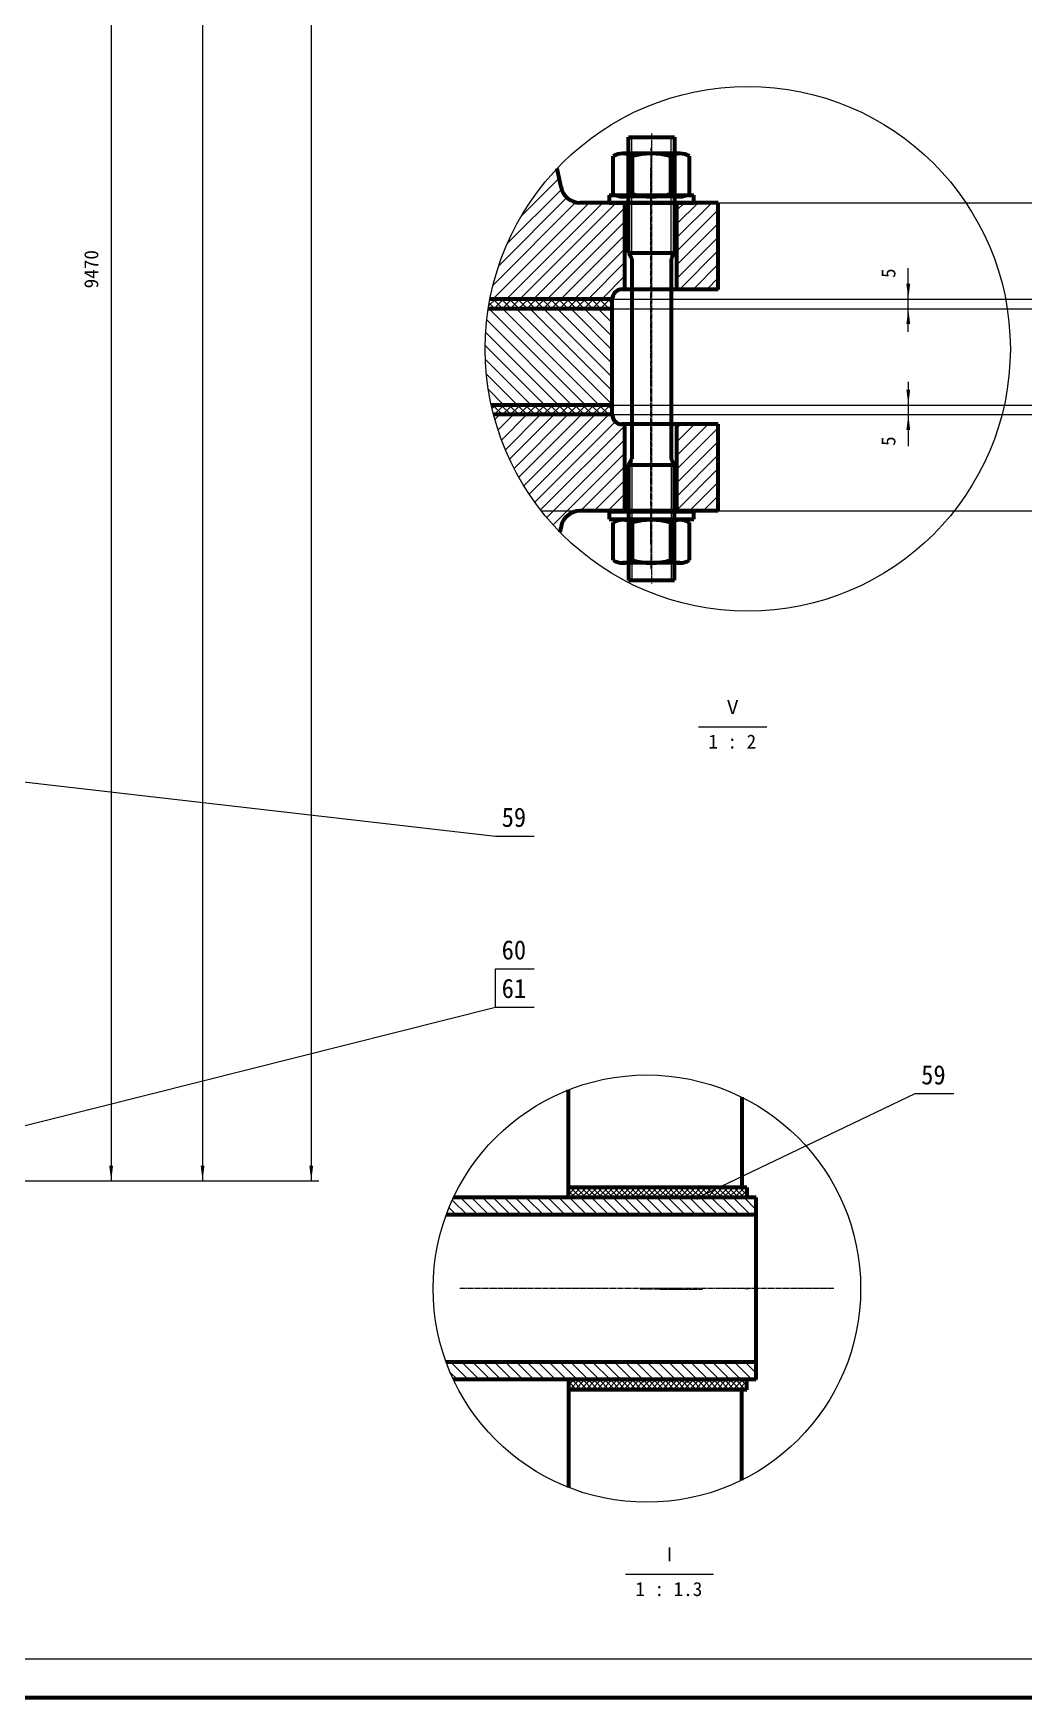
# Model space of a CAD drawing. Header units: millimetres. Extents: x -12040 to 11740, y -16820 to 16820.
# Drawn here: x -2135 to 3003, y -16820 to -8180 of the extents above; entities that cross this region are included whole.
import ezdxf

# ---------------------------------------------------------------- set-up
doc = ezdxf.new("R2010")
doc.units = ezdxf.units.MM
doc.linetypes.add('EB_DASHDOT', pattern=[39, 30, -3, 3, -3])
for name, color, linetype, lineweight in [('CAXA0', 7, 'Continuous', 70), ('CAXA1', 1, 'EB_DASHDOT', 25), ('CAXA3', 7, 'Continuous', 25), ('CAXA4', 3, 'Continuous', 25), ('CAXA5', 4, 'Continuous', 25)]:
    doc.layers.add(name, color=color, linetype=linetype, lineweight=lineweight)
doc.styles.add('TextStyle0', font='SIMFANG.TTF', dxfattribs={"width": 0.931973})
doc.styles.add('UserTxtStyle2', font='SIMFANG.TTF')
doc.styles.add('标准', font='SIMFANG.TTF')
doc.dimstyles.new('标准', dxfattribs={"dimscale": 20, "dimtxt": 3.5, "dimasz": 4, "dimexe": 2, "dimexo": 0, "dimtad": 1, "dimdsep": 46, "dimtxsty": '标准', "dimcen": 0, "dimdle": 6, "dimaunit": 1, "dimazin": 2, "dimtfac": 1, "dimtdec": 3, "dimtmove": 0, "dimatfit": 3, "dimfxl": 0, "dimtolj": 1, "dimtzin": 0, "dimarcsym": 0})

# ---------------------------------------------------------------- blocks, each defined once
blk = doc.blocks.new('CAXBLOCK1', base_point=(927.7, -15130.4))
at = {"layer": 'CAXA5', "color": 0, "linetype": 'Continuous', "lineweight": 25}
for p, q in [((115.1, -14313.8), (38.6, -14237.3)), ((171.7, -14313.8), (81.7, -14223.8)), ((228.2, -14313.8), (138.2, -14223.8)), ((284.8, -14313.8), (194.8, -14223.8)), ((341.4, -14313.8), (251.4, -14223.8)), ((397.9, -14313.8), (307.9, -14223.8)), ((454.5, -14313.8), (364.5, -14223.8)), ((511.1, -14313.8), (421.1, -14223.8)), ((567.7, -14313.8), (477.7, -14223.8)), ((624.2, -14313.8), (534.2, -14223.8)), ((680.8, -14313.8), (590.8, -14223.8)), ((737.4, -14313.8), (647.4, -14223.8)), ((793.9, -14313.8), (703.9, -14223.8)), ((850.5, -14313.8), (760.5, -14223.8)), ((907.1, -14313.8), (817.1, -14223.8)), ((963.6, -14313.8), (873.6, -14223.8)), ((1020.2, -14313.8), (930.2, -14223.8)), ((1076.8, -14313.8), (986.8, -14223.8)), ((1133.3, -14313.8), (1043.3, -14223.8)), ((1189.9, -14313.8), (1099.9, -14223.8)), ((1246.5, -14313.8), (1156.5, -14223.8)), ((1303, -14313.8), (1213, -14223.8)), ((1359.6, -14313.8), (1269.6, -14223.8)), ((1416.2, -14313.8), (1326.2, -14223.8)), ((1472.7, -14313.8), (1382.7, -14223.8)), ((1529.3, -14313.8), (1439.3, -14223.8)), ((1585.9, -14313.8), (1495.9, -14223.8)), ((1616, -14287.4), (1552.5, -14223.8)), ((1616, -14230.8), (1609, -14223.8)), ((58.5, -14313.8), (21.6, -14276.8)), ((121.6, -15168.8), (31.6, -15078.8)), ((178.1, -15168.8), (88.1, -15078.8)), ((234.7, -15168.8), (144.7, -15078.8)), ((291.3, -15168.8), (201.3, -15078.8)), ((347.8, -15168.8), (257.8, -15078.8)), ((404.4, -15168.8), (314.4, -15078.8)), ((461, -15168.8), (371, -15078.8)), ((517.6, -15168.8), (427.6, -15078.8)), ((574.1, -15168.8), (484.1, -15078.8)), ((630.7, -15168.8), (540.7, -15078.8)), ((687.3, -15168.8), (597.3, -15078.8)), ((743.8, -15168.8), (653.8, -15078.8)), ((800.4, -15168.8), (710.4, -15078.8)), ((857, -15168.8), (767, -15078.8)), ((913.5, -15168.8), (823.5, -15078.8)), ((970.1, -15168.8), (880.1, -15078.8)), ((1026.7, -15168.8), (936.7, -15078.8)), ((1083.2, -15168.8), (993.2, -15078.8)), ((1139.8, -15168.8), (1049.8, -15078.8)), ((1196.4, -15168.8), (1106.4, -15078.8)), ((1252.9, -15168.8), (1162.9, -15078.8)), ((1309.5, -15168.8), (1219.5, -15078.8)), ((1366.1, -15168.8), (1276.1, -15078.8)), ((1422.7, -15168.8), (1332.7, -15078.8)), ((1479.2, -15168.8), (1389.2, -15078.8)), ((1535.8, -15168.8), (1445.8, -15078.8)), ((1592.4, -15168.8), (1502.4, -15078.8)), ((1616, -15135.9), (1558.9, -15078.8)), ((1616, -15079.3), (1615.5, -15078.8)), ((65, -15168.8), (28.4, -15132.2))]:
    blk.add_line(p, q, dxfattribs=at)
blk = doc.blocks.new('CAXBLOCK0', base_point=(1616, -14696.3))
at = {"layer": 'CAXA0'}
for p, q in [((1616, -14223.8), (44.9, -14223.8)), ((1616, -15168.8), (1616, -14223.8)), ((1616, -14313.8), (7.2, -14313.8)), ((1616, -15078.8), (7.2, -15078.8)), ((1616, -15168.8), (44.9, -15168.8))]:
    blk.add_line(p, q, dxfattribs=at)
at = {"layer": 'CAXA5'}
blk.add_blockref('CAXBLOCK1', (927.7, -15130.4), dxfattribs=at)
blk = doc.blocks.new('CAXBLOCK2', base_point=(11540, -16620))
at = {"layer": 'CAXA0'}
blk.add_line((11740, -16820), (-12040, -16820), dxfattribs=at)
at = {"layer": 'CAXA3', "linetype": 'Continuous', "lineweight": 25}
blk.add_line((11540, -16620), (-11540, -16620), dxfattribs=at)
blk = doc.blocks.new('*CAXBLOCK197198')
at = {"layer": 'CAXA4', "linetype": 'Continuous', "lineweight": 25}
for points in [[(-1257, 1042.4), (-1267, 962.4), (-1247, 962.4)], [(-1257, -14137.6), (-1267, -14057.6), (-1247, -14057.6)]]:
    blk.add_hatch(color=0, dxfattribs=at).paths.add_polyline_path(points, flags=0)
at = {"layer": 'CAXA4', "color": 0, "linetype": 'Continuous', "lineweight": 25}
for p, q in [((-3245.2, 1042.4), (-1217, 1042.4)), ((-1257, 1042.4), (-1257, -14137.6)), ((-3425.2, -14137.6), (-1217, -14137.6))]:
    blk.add_line(p, q, dxfattribs=at)
at = {"layer": 'CAXA4', "color": 0, "linetype": 'Continuous', "lineweight": 25, "insert": (-1397, -6674.1), "char_height": 72.993, "attachment_point": 1, "rotation": 90, "style": 'UserTxtStyle2'}
blk.add_mtext('\\fFangSong_GB2312|b0|i0|p34;15180', dxfattribs=at)
blk = doc.blocks.new('*CAXBLOCK265266')
at = {"layer": 'CAXA4', "linetype": 'Continuous', "lineweight": 25}
for points in [[(-693.2, 15782.4), (-703.2, 15702.4), (-683.2, 15702.4)], [(-693.2, -14137.6), (-703.2, -14057.6), (-683.2, -14057.6)]]:
    blk.add_hatch(color=0, dxfattribs=at).paths.add_polyline_path(points, flags=0)
at = {"layer": 'CAXA4', "color": 0, "linetype": 'Continuous', "lineweight": 25}
for p, q in [((-4539.2, 15782.4), (-653.2, 15782.4)), ((-693.2, 15782.4), (-693.2, -14137.6)), ((-3425.2, -14137.6), (-653.2, -14137.6))]:
    blk.add_line(p, q, dxfattribs=at)
at = {"layer": 'CAXA4', "color": 0, "linetype": 'Continuous', "lineweight": 25, "insert": (-833.2, 695.9), "char_height": 72.993, "attachment_point": 1, "rotation": 90, "style": 'UserTxtStyle2'}
blk.add_mtext('\\fFangSong_GB2312|b0|i0|p34;29920', dxfattribs=at)
blk = doc.blocks.new('*CAXBLOCK266267')
at = {"layer": 'CAXA4', "linetype": 'Continuous', "lineweight": 25}
for points in [[(-1731.2, -4667.6), (-1741.2, -4747.6), (-1721.2, -4747.6)], [(-1731.2, -14137.6), (-1741.2, -14057.6), (-1721.2, -14057.6)]]:
    blk.add_hatch(color=0, dxfattribs=at).paths.add_polyline_path(points, flags=0)
at = {"layer": 'CAXA4', "color": 0, "linetype": 'Continuous', "lineweight": 25}
for p, q in [((-3525.2, -4667.6), (-1691.2, -4667.6)), ((-1731.2, -4667.6), (-1731.2, -14137.6)), ((-3425.2, -14137.6), (-1691.2, -14137.6))]:
    blk.add_line(p, q, dxfattribs=at)
at = {"layer": 'CAXA4', "color": 0, "linetype": 'Continuous', "lineweight": 25, "insert": (-1871.2, -9503.7), "char_height": 72.993, "attachment_point": 1, "rotation": 90, "style": 'UserTxtStyle2'}
blk.add_mtext('\\fFangSong_GB2312|b0|i0|p34;9470', dxfattribs=at)
blk = doc.blocks.new('CAXBLOCK338', base_point=(781.7, -10463))
at = {"layer": 'CAXA5', "color": 0, "linetype": 'Continuous', "lineweight": 25}
for p, q in [((260, -10184.2), (284.8, -10159.4)), ((276.4, -10238.5), (355.5, -10159.4)), ((294.6, -10291), (426.2, -10159.4)), ((314.6, -10341.7), (496.9, -10159.4)), ((336.2, -10390.8), (567.6, -10159.4)), ((359.4, -10438.4), (638.3, -10159.4)), ((384, -10484.4), (709, -10159.4)), ((410.2, -10529), (779.7, -10159.4)), ((437.7, -10572.1), (850.4, -10159.4)), ((466.7, -10613.9), (884.7, -10195.8)), ((496.9, -10654.3), (934, -10217.3)), ((1204, -10230.1), (1224.7, -10209.4)), ((1204, -10300.8), (1295.4, -10209.4)), ((1204, -10371.5), (1366.1, -10209.4)), ((1204, -10442.2), (1419, -10227.2)), ((528.5, -10693.4), (934, -10288)), ((561.5, -10731.2), (934, -10358.7)), ((1204, -10513), (1419, -10298)), ((704, -10659.4), (934, -10429.4)), ((1204, -10583.7), (1419, -10368.7)), ((1204, -10654.4), (1419, -10439.4)), ((774.7, -10659.4), (934, -10500.1)), ((1269.7, -10659.4), (1419, -10510.1)), ((845.4, -10659.4), (934, -10570.8)), ((1340.4, -10659.4), (1419, -10580.8)), ((916.1, -10659.4), (934, -10641.5)), ((1411.1, -10659.4), (1419, -10651.5)), ((595.7, -10767.7), (597.8, -10765.6))]:
    blk.add_line(p, q, dxfattribs=at)
blk = doc.blocks.new('CAXBLOCK339', base_point=(1389.2, -9317.6))
at = {"layer": 'CAXA5', "color": 0, "linetype": 'Continuous', "lineweight": 25}
for p, q in [((397.9, -9127.1), (593.4, -8931.5)), ((248.4, -9559.4), (748.4, -9059.4)), ((250.7, -9486.4), (679.9, -9057.2)), ((279.8, -9386.5), (633.3, -9033)), ((319.1, -9559.4), (819.1, -9059.4)), ((324.1, -9271.6), (605.7, -8989.9)), ((389.8, -9559.4), (889.8, -9059.4)), ((1204, -9098.7), (1243.3, -9059.4)), ((1204, -9169.5), (1314, -9059.4)), ((1204, -9240.2), (1384.8, -9059.4)), ((460.5, -9559.4), (934, -9085.9)), ((531.2, -9559.4), (934, -9156.6)), ((1204, -9310.9), (1419, -9095.9)), ((601.9, -9559.4), (934, -9227.3)), ((1204, -9381.6), (1419, -9166.6)), ((1204, -9452.3), (1419, -9237.3)), ((672.6, -9559.4), (934, -9298)), ((1217.6, -9509.4), (1419, -9308)), ((743.3, -9559.4), (934, -9368.7)), ((1288.3, -9509.4), (1419, -9378.7)), ((814, -9559.4), (934, -9439.5)), ((1359, -9509.4), (1419, -9449.4))]:
    blk.add_line(p, q, dxfattribs=at)
blk = doc.blocks.new('CAXBLOCK340', base_point=(548.6, -9893.4))
at = {"layer": 'CAXA5', "color": 0, "linetype": 'Continuous', "lineweight": 25}
for p, q in [((659.7, -10109.4), (218.1, -9667.8)), ((730.4, -10109.4), (230.4, -9609.4)), ((801.1, -10109.4), (301.1, -9609.4)), ((869, -10106.6), (371.8, -9609.4)), ((869, -10035.9), (442.6, -9609.4)), ((869, -9965.2), (513.3, -9609.4)), ((869, -9894.5), (584, -9609.4)), ((869, -9823.8), (654.7, -9609.4)), ((869, -9753), (725.4, -9609.4)), ((869, -9682.3), (796.1, -9609.4)), ((869, -9611.6), (866.8, -9609.4)), ((589, -10109.4), (212.4, -9732.9)), ((518.3, -10109.4), (209.9, -9801)), ((447.6, -10109.4), (210.9, -9872.7)), ((376.9, -10109.4), (216.1, -9948.6)), ((306.2, -10109.4), (226.4, -10029.6))]:
    blk.add_line(p, q, dxfattribs=at)
blk = doc.blocks.new('CAXBLOCK341', base_point=(609.7, -10138.1))
at = {"layer": 'CAXA5', "color": 0, "linetype": 'Continuous', "lineweight": 25}
for p, q in [((258.7, -9609.4), (230.5, -9581.2)), ((301.1, -9609.4), (251.1, -9559.4)), ((343.6, -9609.4), (293.6, -9559.4)), ((386, -9609.4), (336, -9559.4)), ((428.4, -9609.4), (378.4, -9559.4)), ((470.8, -9609.4), (420.8, -9559.4)), ((513.3, -9609.4), (463.3, -9559.4)), ((555.7, -9609.4), (505.7, -9559.4)), ((598.1, -9609.4), (548.1, -9559.4)), ((640.5, -9609.4), (590.5, -9559.4)), ((683, -9609.4), (633, -9559.4)), ((725.4, -9609.4), (675.4, -9559.4)), ((767.8, -9609.4), (717.8, -9559.4)), ((810.2, -9609.4), (760.2, -9559.4)), ((852.7, -9609.4), (802.7, -9559.4)), ((869, -9583.3), (845.1, -9559.4)), ((299.6, -10159.4), (249.6, -10109.4)), ((257.2, -10159.4), (252, -10154.3)), ((342, -10159.4), (292, -10109.4)), ((384.4, -10159.4), (334.4, -10109.4)), ((426.9, -10159.4), (376.9, -10109.4)), ((469.3, -10159.4), (419.3, -10109.4)), ((511.7, -10159.4), (461.7, -10109.4)), ((554.1, -10159.4), (504.1, -10109.4)), ((596.6, -10159.4), (546.6, -10109.4)), ((639, -10159.4), (589, -10109.4)), ((681.4, -10159.4), (631.4, -10109.4)), ((723.9, -10159.4), (673.9, -10109.4)), ((766.3, -10159.4), (716.3, -10109.4)), ((808.7, -10159.4), (758.7, -10109.4)), ((851.1, -10159.4), (801.1, -10109.4)), ((869, -10134.9), (843.6, -10109.4))]:
    blk.add_line(p, q, dxfattribs=at)
blk = doc.blocks.new('CAXBLOCK342', base_point=(635.6, -9583.8))
at = {"layer": 'CAXA5', "color": 0, "linetype": 'Continuous', "lineweight": 25}
for p, q in [((228.4, -9593.6), (262.5, -9559.4)), ((254.9, -9609.4), (304.9, -9559.4)), ((297.4, -9609.4), (347.4, -9559.4)), ((339.8, -9609.4), (389.8, -9559.4)), ((382.2, -9609.4), (432.2, -9559.4)), ((424.6, -9609.4), (474.6, -9559.4)), ((467.1, -9609.4), (517.1, -9559.4)), ((509.5, -9609.4), (559.5, -9559.4)), ((551.9, -9609.4), (601.9, -9559.4)), ((594.3, -9609.4), (644.3, -9559.4)), ((636.8, -9609.4), (686.8, -9559.4)), ((679.2, -9609.4), (729.2, -9559.4)), ((721.6, -9609.4), (771.6, -9559.4)), ((764, -9609.4), (814, -9559.4)), ((806.5, -9609.4), (856.5, -9559.4)), ((848.9, -9609.4), (869, -9589.3)), ((245.6, -10127.9), (264, -10109.4)), ((256.5, -10159.4), (306.5, -10109.4)), ((298.9, -10159.4), (348.9, -10109.4)), ((341.3, -10159.4), (391.3, -10109.4)), ((383.7, -10159.4), (433.7, -10109.4)), ((426.2, -10159.4), (476.2, -10109.4)), ((468.6, -10159.4), (518.6, -10109.4)), ((511, -10159.4), (561, -10109.4)), ((553.5, -10159.4), (603.5, -10109.4)), ((595.9, -10159.4), (645.9, -10109.4)), ((638.3, -10159.4), (688.3, -10109.4)), ((680.7, -10159.4), (730.7, -10109.4)), ((723.2, -10159.4), (773.2, -10109.4)), ((765.6, -10159.4), (815.6, -10109.4)), ((808, -10159.4), (858, -10109.4)), ((850.4, -10159.4), (869, -10140.9))]:
    blk.add_line(p, q, dxfattribs=at)
blk = doc.blocks.new('*CAXBLOCK343344')
at = {"layer": 'CAXA4', "linetype": 'Continuous', "lineweight": 25}
for points in [[(3524, -9609.4), (3514, -9689.4), (3534, -9689.4)], [(3524, -10109.4), (3514, -10029.4), (3534, -10029.4)]]:
    blk.add_hatch(color=0, dxfattribs=at).paths.add_polyline_path(points, flags=0)
at = {"layer": 'CAXA4', "color": 0, "linetype": 'Continuous', "lineweight": 25}
for p, q in [((869, -9609.4), (3564, -9609.4)), ((3524, -9609.4), (3524, -10109.4)), ((869, -10109.4), (3564, -10109.4))]:
    blk.add_line(p, q, dxfattribs=at)
at = {"layer": 'CAXA4', "color": 0, "linetype": 'Continuous', "lineweight": 25, "insert": (3384, -9909.8), "char_height": 72.993, "attachment_point": 1, "rotation": 90, "style": 'UserTxtStyle2'}
blk.add_mtext('\\fFangSong_GB2312|b0|i0|p34;50', dxfattribs=at)
blk = doc.blocks.new('*CAXBLOCK344345')
at = {"layer": 'CAXA4', "linetype": 'Continuous', "lineweight": 25}
for points in [[(3524, -10159.4), (3534, -10239.4), (3514, -10239.4)], [(3524, -10659.4), (3534, -10579.4), (3514, -10579.4)]]:
    blk.add_hatch(color=0, dxfattribs=at).paths.add_polyline_path(points, flags=0)
at = {"layer": 'CAXA4', "color": 0, "linetype": 'Continuous', "lineweight": 25}
for p, q in [((869, -10159.4), (3564, -10159.4)), ((3524, -10659.4), (3524, -10159.4)), ((500.9, -10659.4), (3564, -10659.4))]:
    blk.add_line(p, q, dxfattribs=at)
at = {"layer": 'CAXA4', "color": 0, "linetype": 'Continuous', "lineweight": 25, "insert": (3384, -10459.8), "char_height": 72.993, "attachment_point": 1, "rotation": 90, "style": 'UserTxtStyle2'}
blk.add_mtext('\\fFangSong_GB2312|b0|i0|p34;50', dxfattribs=at)
blk = doc.blocks.new('*CAXBLOCK345346')
at = {"layer": 'CAXA4', "linetype": 'Continuous', "lineweight": 25}
for points in [[(2404.6, -9559.4), (2414.6, -9479.4), (2394.6, -9479.4)], [(2404.6, -9609.4), (2414.6, -9689.4), (2394.6, -9689.4)]]:
    blk.add_hatch(color=0, dxfattribs=at).paths.add_polyline_path(points, flags=0)
at = {"layer": 'CAXA4', "color": 0, "linetype": 'Continuous', "lineweight": 25}
for p, q in [((2404.6, -9729.4), (2404.6, -9399.4)), ((869, -9559.4), (2444.6, -9559.4)), ((869, -9609.4), (2444.6, -9609.4))]:
    blk.add_line(p, q, dxfattribs=at)
at = {"layer": 'CAXA4', "color": 0, "linetype": 'Continuous', "lineweight": 25, "insert": (2264.6, -9449.9), "char_height": 72.993, "attachment_point": 1, "rotation": 90, "style": 'UserTxtStyle2'}
blk.add_mtext('\\fFangSong_GB2312|b0|i0|p34;5', dxfattribs=at)
blk = doc.blocks.new('*CAXBLOCK346347')
at = {"layer": 'CAXA4', "linetype": 'Continuous', "lineweight": 25}
for points in [[(2404.6, -10109.4), (2394.6, -10029.4), (2414.6, -10029.4)], [(2404.6, -10159.4), (2394.6, -10239.4), (2414.6, -10239.4)]]:
    blk.add_hatch(color=0, dxfattribs=at).paths.add_polyline_path(points, flags=0)
at = {"layer": 'CAXA4', "color": 0, "linetype": 'Continuous', "lineweight": 25}
for p, q in [((2404.6, -9989.4), (2404.6, -10322.2)), ((869, -10109.4), (2444.6, -10109.4)), ((869, -10159.4), (2444.6, -10159.4))]:
    blk.add_line(p, q, dxfattribs=at)
at = {"layer": 'CAXA4', "color": 0, "linetype": 'Continuous', "lineweight": 25, "insert": (2264.6, -10321.7), "char_height": 72.993, "attachment_point": 1, "rotation": 90, "style": 'UserTxtStyle2'}
blk.add_mtext('\\fFangSong_GB2312|b0|i0|p34;5', dxfattribs=at)
blk = doc.blocks.new('CAXBLOCK347', base_point=(1072.4, -11019.4))
at = {"layer": 'CAXA0'}
for p, q in [((952.4, -8719.4), (1192.4, -8719.4)), ((952.4, -9319.4), (952.4, -8719.4)), ((1192.4, -8719.4), (1192.4, -9319.4)), ((952.4, -9319.4), (1192.4, -9319.4)), ((952.4, -9319.4), (970.4, -9350.6)), ((1192.4, -9319.4), (1174.4, -9350.6)), ((952.4, -10419.4), (970.4, -10388.2)), ((952.4, -10419.4), (1192.4, -10419.4)), ((952.4, -10419.4), (952.4, -11019.4)), ((1192.4, -10419.4), (1174.4, -10388.2)), ((1192.4, -11019.4), (1192.4, -10419.4)), ((952.4, -11019.4), (1192.4, -11019.4))]:
    blk.add_line(p, q, dxfattribs=at)
at = {"layer": 'CAXA0', "linetype": 'Continuous', "lineweight": 25}
for p, q in [((970.4, -9350.6), (970.4, -8719.4)), ((1174.4, -9350.6), (1174.4, -8719.4)), ((970.4, -10388.2), (970.4, -11019.4)), ((1174.4, -10388.2), (1174.4, -11019.4))]:
    blk.add_line(p, q, dxfattribs=at)
at = {"layer": 'CAXA0', "linetype": 'Continuous', "lineweight": 70}
for p, q in [((970.4, -9350.6), (970.4, -10388.2)), ((1174.4, -9350.6), (1174.4, -10388.2))]:
    blk.add_line(p, q, dxfattribs=at)
at = {"layer": 'CAXA1', "linetype": 'EB_DASHDOT', "lineweight": 25}
blk.add_line((1072.4, -8699.4), (1072.4, -11039.4), dxfattribs=at)
blk = doc.blocks.new('CAXBLOCK348', base_point=(1071.3, -10929))
at = {"layer": 'CAXA0'}
for p, q in [((1219.8, -10706), (922.8, -10706)), ((873.3, -10915.1), (873.3, -10719.9)), ((972.3, -10719.9), (972.3, -10915.1)), ((1170.3, -10719.9), (1170.3, -10915.1)), ((1269.3, -10915.1), (1269.3, -10719.9)), ((1219.8, -10929), (922.8, -10929))]:
    blk.add_line(p, q, dxfattribs=at)
for centre, radius, start, end in [((922.8, -10801.2), 95.2, 58.67241, 121.32759), ((1071.3, -11066), 360, 74.03799, 105.96201), ((1219.8, -10801.2), 95.2, 58.67241, 121.32759), ((922.8, -10833.8), 95.2, 238.67241, 301.32759), ((1071.3, -10569), 360, 254.03799, 285.96201), ((1219.8, -10833.8), 95.2, 238.67241, 301.32759)]:
    blk.add_arc(centre, radius, start, end, dxfattribs=at)
at = {"layer": 'CAXA1', "linetype": 'EB_DASHDOT', "lineweight": 25}
blk.add_line((1071.3, -10959), (1071.3, -10676), dxfattribs=at)
blk = doc.blocks.new('CAXBLOCK349', base_point=(1072.8, -10702.2))
at = {"layer": 'CAXA0'}
for p, q in [((852.8, -10662.2), (1292.8, -10662.2)), ((852.8, -10662.2), (852.8, -10702.2)), ((852.8, -10702.2), (1292.8, -10702.2)), ((1292.8, -10702.2), (1292.8, -10662.2))]:
    blk.add_line(p, q, dxfattribs=at)
blk = doc.blocks.new('CAXBLOCK350', base_point=(1072.8, -9059.3))
at = {"layer": 'CAXA0'}
for p, q in [((852.8, -9019.3), (1292.8, -9019.3)), ((852.8, -9019.3), (852.8, -9059.3)), ((852.8, -9059.3), (1292.8, -9059.3)), ((1292.8, -9059.3), (1292.8, -9019.3))]:
    blk.add_line(p, q, dxfattribs=at)
blk = doc.blocks.new('CAXBLOCK351', base_point=(1071.3, -9027.1))
at = {"layer": 'CAXA0'}
for p, q in [((1219.8, -8804.1), (922.8, -8804.1)), ((873.3, -9013.2), (873.3, -8817.9)), ((972.3, -8817.9), (972.3, -9013.2)), ((1170.3, -8817.9), (1170.3, -9013.2)), ((1269.3, -9013.2), (1269.3, -8817.9)), ((1219.8, -9027.1), (922.8, -9027.1))]:
    blk.add_line(p, q, dxfattribs=at)
for centre, radius, start, end in [((922.8, -8899.3), 95.2, 58.67241, 121.32759), ((1071.3, -9164.1), 360, 74.03799, 105.96201), ((1219.8, -8899.3), 95.2, 58.67241, 121.32759), ((922.8, -8931.9), 95.2, 238.67241, 301.32759), ((1071.3, -8667.1), 360, 254.03799, 285.96201), ((1219.8, -8931.9), 95.2, 238.67241, 301.32759)]:
    blk.add_arc(centre, radius, start, end, dxfattribs=at)
at = {"layer": 'CAXA1', "linetype": 'EB_DASHDOT', "lineweight": 25}
blk.add_line((1071.3, -9057.1), (1071.3, -8774.1), dxfattribs=at)
blk = doc.blocks.new('CAXBLOCK466', base_point=(463.5, -12347))
at = {"layer": 'CAXA0', "linetype": 'Continuous', "lineweight": 25}
blk.add_hatch(color=0, dxfattribs=at).paths.add_polyline_path([(-3706.2, -11889.6), (-3706.3, -11888.1), (-3706.7, -11886.5), (-3707.3, -11885.1), (-3708.1, -11883.8), (-3709.1, -11882.6), (-3710.3, -11881.5), (-3711.7, -11880.7), (-3713.1, -11880.1), (-3714.7, -11879.8), (-3716.2, -11879.6), (-3717.8, -11879.8), (-3719.3, -11880.1), (-3720.8, -11880.7), (-3722.1, -11881.5), (-3723.3, -11882.6), (-3724.3, -11883.8), (-3725.1, -11885.1), (-3725.7, -11886.5), (-3726.1, -11888.1), (-3726.2, -11889.6), (-3726.1, -11891.2), (-3725.7, -11892.7), (-3725.1, -11894.2), (-3724.3, -11895.5), (-3723.3, -11896.7), (-3722.1, -11897.7), (-3720.8, -11898.5), (-3719.3, -11899.1), (-3717.8, -11899.5), (-3716.2, -11899.6), (-3714.7, -11899.5), (-3713.1, -11899.1), (-3711.7, -11898.5), (-3710.3, -11897.7), (-3709.1, -11896.7), (-3708.1, -11895.5), (-3707.3, -11894.2), (-3706.7, -11892.7), (-3706.3, -11891.2)], flags=0)
at = {"layer": 'CAXA0', "color": 0, "linetype": 'Continuous', "lineweight": 25}
for p, q in [((-3716.2, -11889.6), (263.5, -12347)), ((263.5, -12347), (463.5, -12347))]:
    blk.add_line(p, q, dxfattribs=at)
at = {"layer": 'CAXA0', "color": 0, "linetype": 'Continuous', "lineweight": 25, "insert": (295, -12199.3), "char_height": 100, "attachment_point": 1, "style": 'TextStyle0'}
blk.add_mtext('\\fFangSong_GB2312|b0|i0|p34;59', dxfattribs=at)
blk = doc.blocks.new('CAXBLOCK465', base_point=(-3716.2, -11889.6))
at = {"layer": 'CAXA0', "color": 0, "linetype": 'ByBlock', "lineweight": -2}
blk.add_blockref('CAXBLOCK466', (463.5, -12347), dxfattribs=at)
blk = doc.blocks.new('CAXBLOCK468', base_point=(463.5, -13235.6))
at = {"layer": 'CAXA0', "linetype": 'Continuous', "lineweight": 25}
blk.add_hatch(color=0, dxfattribs=at).paths.add_polyline_path([(-3495.2, -14184.7), (-3495.3, -14183.2), (-3495.7, -14181.6), (-3496.3, -14180.2), (-3497.1, -14178.8), (-3498.1, -14177.6), (-3499.3, -14176.6), (-3500.7, -14175.8), (-3502.1, -14175.2), (-3503.7, -14174.8), (-3505.2, -14174.7), (-3506.8, -14174.8), (-3508.3, -14175.2), (-3509.8, -14175.8), (-3511.1, -14176.6), (-3512.3, -14177.6), (-3513.3, -14178.8), (-3514.1, -14180.2), (-3514.7, -14181.6), (-3515.1, -14183.2), (-3515.2, -14184.7), (-3515.1, -14186.3), (-3514.7, -14187.8), (-3514.1, -14189.3), (-3513.3, -14190.6), (-3512.3, -14191.8), (-3511.1, -14192.8), (-3509.8, -14193.6), (-3508.3, -14194.2), (-3506.8, -14194.6), (-3505.2, -14194.7), (-3503.7, -14194.6), (-3502.1, -14194.2), (-3500.7, -14193.6), (-3499.3, -14192.8), (-3498.1, -14191.8), (-3497.1, -14190.6), (-3496.3, -14189.3), (-3495.7, -14187.8), (-3495.3, -14186.3)], flags=0)
at = {"layer": 'CAXA0', "color": 0, "linetype": 'Continuous', "lineweight": 25}
for p, q in [((-3505.2, -14184.7), (263.5, -13235.6)), ((263.5, -13235.6), (463.5, -13235.6))]:
    blk.add_line(p, q, dxfattribs=at)
at = {"layer": 'CAXA0', "color": 0, "linetype": 'Continuous', "lineweight": 25, "insert": (295, -13087.8), "char_height": 100, "attachment_point": 1, "style": 'TextStyle0'}
blk.add_mtext('\\fFangSong_GB2312|b0|i0|p34;61', dxfattribs=at)
blk = doc.blocks.new('CAXBLOCK469', base_point=(463.5, -13035.6))
at = {"layer": 'CAXA0', "color": 0, "linetype": 'Continuous', "lineweight": 25}
for p, q in [((263.5, -13235.6), (263.5, -13035.6)), ((263.5, -13035.6), (463.5, -13035.6))]:
    blk.add_line(p, q, dxfattribs=at)
at = {"layer": 'CAXA0', "color": 0, "linetype": 'Continuous', "lineweight": 25, "insert": (295, -12887.8), "char_height": 100, "attachment_point": 1, "style": 'TextStyle0'}
blk.add_mtext('\\fFangSong_GB2312|b0|i0|p34;60', dxfattribs=at)
blk = doc.blocks.new('CAXBLOCK467', base_point=(-3505.2, -14184.7))
at = {"layer": 'CAXA0', "color": 0, "linetype": 'ByBlock', "lineweight": -2}
for name, p in [('CAXBLOCK469', (463.5, -13035.6)), ('CAXBLOCK468', (463.5, -13235.6))]:
    blk.add_blockref(name, p, dxfattribs=at)
blk = doc.blocks.new('CAXBLOCK474')
at = {"layer": 'CAXA0', "color": 0, "linetype": 'Continuous', "lineweight": 25}
for p, q in [((641, -14208.2), (677.9, -14171.3)), ((641, -14179.9), (649.7, -14171.3)), ((653.7, -14223.8), (706.2, -14171.3)), ((682, -14223.8), (734.5, -14171.3)), ((710.3, -14223.8), (762.8, -14171.3)), ((738.6, -14223.8), (791.1, -14171.3)), ((766.9, -14223.8), (819.4, -14171.3)), ((795.1, -14223.8), (847.6, -14171.3)), ((823.4, -14223.8), (875.9, -14171.3)), ((851.7, -14223.8), (904.2, -14171.3)), ((880, -14223.8), (932.5, -14171.3)), ((908.3, -14223.8), (960.8, -14171.3)), ((936.6, -14223.8), (989.1, -14171.3)), ((964.8, -14223.8), (1017.3, -14171.3)), ((993.1, -14223.8), (1045.6, -14171.3)), ((1021.4, -14223.8), (1073.9, -14171.3)), ((1049.7, -14223.8), (1102.2, -14171.3)), ((1078, -14223.8), (1130.5, -14171.3)), ((1106.3, -14223.8), (1158.8, -14171.3)), ((1134.6, -14223.8), (1187.1, -14171.3)), ((1162.8, -14223.8), (1215.3, -14171.3)), ((1191.1, -14223.8), (1243.6, -14171.3)), ((1219.4, -14223.8), (1271.9, -14171.3)), ((1247.7, -14223.8), (1300.2, -14171.3)), ((1276, -14223.8), (1328.5, -14171.3)), ((1304.3, -14223.8), (1356.8, -14171.3)), ((1332.5, -14223.8), (1385, -14171.3)), ((1360.8, -14223.8), (1413.3, -14171.3)), ((1389.1, -14223.8), (1441.6, -14171.3)), ((1417.4, -14223.8), (1469.9, -14171.3)), ((1445.7, -14223.8), (1498.2, -14171.3)), ((1474, -14223.8), (1526.5, -14171.3)), ((1502.2, -14223.8), (1554.7, -14171.3)), ((1530.5, -14223.8), (1567.2, -14187.1)), ((1558.8, -14223.8), (1567.2, -14215.4))]:
    blk.add_line(p, q, dxfattribs=at)
blk = doc.blocks.new('CAXBLOCK475')
at = {"layer": 'CAXA0', "color": 0, "linetype": 'Continuous', "lineweight": 25}
for p, q in [((675.6, -14223.8), (641, -14189.2)), ((647.4, -14223.8), (641, -14217.5)), ((703.9, -14223.8), (651.4, -14171.3)), ((732.2, -14223.8), (679.7, -14171.3)), ((760.5, -14223.8), (708, -14171.3)), ((788.8, -14223.8), (736.3, -14171.3)), ((817.1, -14223.8), (764.6, -14171.3)), ((845.3, -14223.8), (792.8, -14171.3)), ((873.6, -14223.8), (821.1, -14171.3)), ((901.9, -14223.8), (849.4, -14171.3)), ((930.2, -14223.8), (877.7, -14171.3)), ((958.5, -14223.8), (906, -14171.3)), ((986.8, -14223.8), (934.3, -14171.3)), ((1015.1, -14223.8), (962.6, -14171.3)), ((1043.3, -14223.8), (990.8, -14171.3)), ((1071.6, -14223.8), (1019.1, -14171.3)), ((1099.9, -14223.8), (1047.4, -14171.3)), ((1128.2, -14223.8), (1075.7, -14171.3)), ((1156.5, -14223.8), (1104, -14171.3)), ((1184.8, -14223.8), (1132.3, -14171.3)), ((1213, -14223.8), (1160.5, -14171.3)), ((1241.3, -14223.8), (1188.8, -14171.3)), ((1269.6, -14223.8), (1217.1, -14171.3)), ((1297.9, -14223.8), (1245.4, -14171.3)), ((1326.2, -14223.8), (1273.7, -14171.3)), ((1354.5, -14223.8), (1302, -14171.3)), ((1382.7, -14223.8), (1330.2, -14171.3)), ((1411, -14223.8), (1358.5, -14171.3)), ((1439.3, -14223.8), (1386.8, -14171.3)), ((1467.6, -14223.8), (1415.1, -14171.3)), ((1495.9, -14223.8), (1443.4, -14171.3)), ((1524.2, -14223.8), (1471.7, -14171.3)), ((1552.5, -14223.8), (1500, -14171.3)), ((1567.2, -14210.3), (1528.2, -14171.3)), ((1567.2, -14182), (1556.5, -14171.3))]:
    blk.add_line(p, q, dxfattribs=at)
blk = doc.blocks.new('CAXBLOCK476')
at = {"layer": 'CAXA0', "color": 0, "linetype": 'Continuous', "lineweight": 25}
for p, q in [((641, -15198.2), (670.4, -15168.8)), ((641, -15169.9), (642.1, -15168.8)), ((646.2, -15221.3), (698.7, -15168.8)), ((674.5, -15221.3), (727, -15168.8)), ((702.7, -15221.3), (755.2, -15168.8)), ((731, -15221.3), (783.5, -15168.8)), ((759.3, -15221.3), (811.8, -15168.8)), ((787.6, -15221.3), (840.1, -15168.8)), ((815.9, -15221.3), (868.4, -15168.8)), ((844.2, -15221.3), (896.7, -15168.8)), ((872.4, -15221.3), (924.9, -15168.8)), ((900.7, -15221.3), (953.2, -15168.8)), ((929, -15221.3), (981.5, -15168.8)), ((957.3, -15221.3), (1009.8, -15168.8)), ((985.6, -15221.3), (1038.1, -15168.8)), ((1013.9, -15221.3), (1066.4, -15168.8)), ((1042.1, -15221.3), (1094.6, -15168.8)), ((1070.4, -15221.3), (1122.9, -15168.8)), ((1098.7, -15221.3), (1151.2, -15168.8)), ((1127, -15221.3), (1179.5, -15168.8)), ((1155.3, -15221.3), (1207.8, -15168.8)), ((1183.6, -15221.3), (1236.1, -15168.8)), ((1211.9, -15221.3), (1264.4, -15168.8)), ((1240.1, -15221.3), (1292.6, -15168.8)), ((1268.4, -15221.3), (1320.9, -15168.8)), ((1296.7, -15221.3), (1349.2, -15168.8)), ((1325, -15221.3), (1377.5, -15168.8)), ((1353.3, -15221.3), (1405.8, -15168.8)), ((1381.6, -15221.3), (1434.1, -15168.8)), ((1409.8, -15221.3), (1462.3, -15168.8)), ((1438.1, -15221.3), (1490.6, -15168.8)), ((1466.4, -15221.3), (1518.9, -15168.8)), ((1494.7, -15221.3), (1547.2, -15168.8)), ((1523, -15221.3), (1567.2, -15177.1)), ((1551.3, -15221.3), (1567.2, -15205.4))]:
    blk.add_line(p, q, dxfattribs=at)
blk = doc.blocks.new('CAXBLOCK477')
at = {"layer": 'CAXA0', "color": 0, "linetype": 'Continuous', "lineweight": 25}
for p, q in [((683.2, -15221.3), (641, -15179.1)), ((711.5, -15221.3), (659, -15168.8)), ((739.8, -15221.3), (687.3, -15168.8)), ((768, -15221.3), (715.5, -15168.8)), ((796.3, -15221.3), (743.8, -15168.8)), ((824.6, -15221.3), (772.1, -15168.8)), ((852.9, -15221.3), (800.4, -15168.8)), ((881.2, -15221.3), (828.7, -15168.8)), ((909.5, -15221.3), (857, -15168.8)), ((937.8, -15221.3), (885.3, -15168.8)), ((966, -15221.3), (913.5, -15168.8)), ((994.3, -15221.3), (941.8, -15168.8)), ((1022.6, -15221.3), (970.1, -15168.8)), ((1050.9, -15221.3), (998.4, -15168.8)), ((1079.2, -15221.3), (1026.7, -15168.8)), ((1107.5, -15221.3), (1055, -15168.8)), ((1135.7, -15221.3), (1083.2, -15168.8)), ((1164, -15221.3), (1111.5, -15168.8)), ((1192.3, -15221.3), (1139.8, -15168.8)), ((1220.6, -15221.3), (1168.1, -15168.8)), ((1248.9, -15221.3), (1196.4, -15168.8)), ((1277.2, -15221.3), (1224.7, -15168.8)), ((1305.4, -15221.3), (1252.9, -15168.8)), ((1333.7, -15221.3), (1281.2, -15168.8)), ((1362, -15221.3), (1309.5, -15168.8)), ((1390.3, -15221.3), (1337.8, -15168.8)), ((1418.6, -15221.3), (1366.1, -15168.8)), ((1446.9, -15221.3), (1394.4, -15168.8)), ((1475.2, -15221.3), (1422.7, -15168.8)), ((1503.4, -15221.3), (1450.9, -15168.8)), ((1531.7, -15221.3), (1479.2, -15168.8)), ((1560, -15221.3), (1507.5, -15168.8)), ((1567.2, -15200.2), (1535.8, -15168.8)), ((1567.2, -15171.9), (1564.1, -15168.8)), ((654.9, -15221.3), (641, -15207.4))]:
    blk.add_line(p, q, dxfattribs=at)
blk = doc.blocks.new('CAXBLOCK479', base_point=(2640.1, -13684))
at = {"layer": 'CAXA0', "linetype": 'Continuous', "lineweight": 25}
blk.add_hatch(color=0, dxfattribs=at).paths.add_polyline_path([(1319.7, -14224.4), (1319.6, -14222.8), (1319.2, -14221.3), (1318.6, -14219.8), (1317.8, -14218.5), (1316.8, -14217.3), (1315.6, -14216.3), (1314.3, -14215.5), (1312.8, -14214.9), (1311.3, -14214.5), (1309.7, -14214.4), (1308.2, -14214.5), (1306.6, -14214.9), (1305.2, -14215.5), (1303.8, -14216.3), (1302.7, -14217.3), (1301.6, -14218.5), (1300.8, -14219.8), (1300.2, -14221.3), (1299.9, -14222.8), (1299.7, -14224.4), (1299.9, -14225.9), (1300.2, -14227.5), (1300.8, -14228.9), (1301.6, -14230.3), (1302.7, -14231.4), (1303.8, -14232.5), (1305.2, -14233.3), (1306.6, -14233.9), (1308.2, -14234.3), (1309.7, -14234.4), (1311.3, -14234.3), (1312.8, -14233.9), (1314.3, -14233.3), (1315.6, -14232.5), (1316.8, -14231.4), (1317.8, -14230.3), (1318.6, -14228.9), (1319.2, -14227.5), (1319.6, -14225.9)], flags=0)
at = {"layer": 'CAXA0', "color": 0, "linetype": 'Continuous', "lineweight": 25}
for p, q in [((1309.7, -14224.4), (2440.1, -13684)), ((2440.1, -13684), (2640.1, -13684))]:
    blk.add_line(p, q, dxfattribs=at)
at = {"layer": 'CAXA0', "color": 0, "linetype": 'Continuous', "lineweight": 25, "insert": (2471.6, -13536.3), "char_height": 100, "attachment_point": 1, "style": 'TextStyle0'}
blk.add_mtext('\\fFangSong_GB2312|b0|i0|p34;59', dxfattribs=at)
blk = doc.blocks.new('CAXBLOCK478', base_point=(1309.7, -14224.4))
at = {"layer": 'CAXA0', "color": 0, "linetype": 'ByBlock', "lineweight": -2}
blk.add_blockref('CAXBLOCK479', (2640.1, -13684), dxfattribs=at)

msp = doc.modelspace()

# ---------------------------------------------------------------- linework, layer by layer
at = {"layer": 'CAXA0'}
for p, q in [((602.933, -8979.035), (583.271, -8880.722)), ((1419.011, -9059.423), (700.991, -9059.423)), ((934.011, -9509.423), (934.011, -9059.423)), ((1204.011, -9509.423), (1204.011, -9059.423)), ((1419.011, -9509.423), (1419.011, -9059.423)), ((869.011, -9559.423), (234.499, -9559.423)), ((869.011, -10159.423), (869.011, -9559.423)), ((1419.011, -9509.423), (919.011, -9509.423)), ((869.011, -9609.423), (225.805, -9609.423)), ((869.011, -10109.423), (241.371, -10109.423)), ((869.011, -10159.423), (253.324, -10159.423)), ((1419.011, -10209.423), (919.011, -10209.423)), ((934.011, -10659.423), (934.011, -10209.423)), ((1204.011, -10659.423), (1204.011, -10209.423)), ((1419.011, -10659.423), (1419.011, -10209.423)), ((1419.011, -10659.423), (700.991, -10659.423)), ((602.933, -10739.812), (597.068, -10769.137)), ((1541.028, -13702.615), (1541.028, -14171.307)), ((1567.196, -14171.307), (641.028, -14171.307)), ((1567.196, -14171.307), (1567.196, -14223.807)), ((1567.196, -14696.307), (1567.196, -14698.595)), ((1567.196, -15221.307), (1567.196, -15168.807)), ((1567.196, -15221.307), (641.028, -15221.307)), ((1541.028, -15689.999), (1541.028, -15221.307))]:
    msp.add_line(p, q, dxfattribs=at)
at = {"layer": 'CAXA0', "linetype": 'Continuous', "lineweight": 70}
for p, q in [((641.028, -14223.807), (641.028, -13664.655)), ((641.028, -15168.807), (641.028, -15727.959))]:
    msp.add_line(p, q, dxfattribs=at)
at = {"layer": 'CAXA0', "linetype": 'EB_DASHDOT', "lineweight": 25}
for p, q in [((2018.85, -14696.307), (77.782, -14696.307)), ((1233.208, -14698.595), (1014.31, -14698.595)), ((1117.539, -14698.595), (1336.436, -14698.595))]:
    msp.add_line(p, q, dxfattribs=at)
at = {"layer": 'CAXA0'}
for centre, radius, start, end in [((700.991, -8959.423), 100, 191.3099325, 270), ((919.011, -9559.423), 50, 90, 180), ((919.011, -10159.423), 50, 180, 270), ((700.991, -10759.423), 100, 90, 168.6900675)]:
    msp.add_arc(centre, radius, start, end, dxfattribs=at)
at = {"layer": 'CAXA1'}
for p, q in [((1069.011, -9987.155), (1069.011, -8876.591)), ((1069.011, -10830.229), (1069.011, -9941.215))]:
    msp.add_line(p, q, dxfattribs=at)
at = {"layer": 'CAXA3', "linetype": 'Continuous', "lineweight": 25}
for p, q in [((1316.037, -11780.089), (1671.037, -11780.089)), ((937.087, -16179.437), (1394.087, -16179.437))]:
    msp.add_line(p, q, dxfattribs=at)
for centre, radius in [((1571.964, -9817.756), 1362.185), ((1048.316, -14696.307), 1109.139)]:
    msp.add_circle(centre, radius, dxfattribs=at)
at = {"layer": 'CAXA4', "linetype": 'Continuous', "lineweight": 25}
for p, q in [((700.991, -9059.423), (3564.009, -9059.423)), ((869.011, -9559.423), (3564.009, -9559.423))]:
    msp.add_line(p, q, dxfattribs=at)
at = {"layer": 'CAXA5', "linetype": 'Continuous', "lineweight": 25}
for p, q in [((1041.019, -14224.377), (1026.539, -14209.897)), ((1194.859, -14224.377), (1180.379, -14209.897)), ((1256.423, -14208.262), (1273.415, -14225.253)), ((1309.727, -14224.377), (1324.207, -14209.897)), ((1041.019, -15168.237), (1026.539, -15182.717)), ((1194.859, -15168.237), (1180.379, -15182.717)), ((1256.423, -15184.352), (1273.415, -15167.361)), ((1309.727, -15168.237), (1324.207, -15182.717))]:
    msp.add_line(p, q, dxfattribs=at)

# ---------------------------------------------------------------- block references
at = {"layer": 'CAXA0'}
for name, p in [('CAXBLOCK2', (11540, -16620)), ('CAXBLOCK347', (1072.384, -11019.387)), ('CAXBLOCK351', (1071.259, -9027.064)), ('CAXBLOCK350', (1072.812, -9059.311)), ('CAXBLOCK349', (1072.812, -10702.181)), ('CAXBLOCK348', (1071.259, -10929.022)), ('CAXBLOCK0', (1616.028, -14696.307))]:
    msp.add_blockref(name, p, dxfattribs=at)
at = {"layer": 'CAXA0', "linetype": 'Continuous', "lineweight": 25}
for name, p in [('CAXBLOCK465', (-3716.221, -11889.632)), ('CAXBLOCK467', (-3505.221, -14184.72))]:
    msp.add_blockref(name, p, dxfattribs=at)
at = {"layer": 'CAXA0', "linetype": 'Continuous', "lineweight": 70}
msp.add_blockref('CAXBLOCK478', (1309.727, -14224.377), dxfattribs=at)
at = {"layer": 'CAXA5'}
for name, p in [('CAXBLOCK339', (1389.211, -9317.571)), ('CAXBLOCK342', (635.638, -9583.77)), ('CAXBLOCK341', (609.703, -10138.135)), ('CAXBLOCK340', (548.57, -9893.399)), ('CAXBLOCK338', (781.655, -10463.004))]:
    msp.add_blockref(name, p, dxfattribs=at)
at = {"layer": 'CAXA5', "linetype": 'Continuous', "lineweight": 25}
for name in ['CAXBLOCK474', 'CAXBLOCK475', 'CAXBLOCK476', 'CAXBLOCK477']:
    msp.add_blockref(name, (0, 0), dxfattribs=at)

# ---------------------------------------------------------------- texts
at = {"layer": 'CAXA4', "linetype": 'Continuous', "lineweight": 25, "char_height": 72.9927, "attachment_point": 1, "style": 'UserTxtStyle2'}
for s, insert in [('\\fFangSong_GB2312|b0|i0|p34;Ⅴ', (1443.537, -11640.089)), ('\\fFangSong_GB2312|b0|i0|p34;1 : 2', (1367.077, -11820.089)), ('\\fFangSong_GB2312|b0|i0|p34;Ⅰ', (1115.587, -16039.437)), ('\\fFangSong_GB2312|b0|i0|p34;1 : 1.3', (988.397, -16219.437))]:
    msp.add_mtext(s, dxfattribs=dict(at, insert=insert))

# ---------------------------------------------------------------- dimensions: what is measured, and where the dimension line sits
at = {"layer": 'CAXA4', "linetype": 'Continuous', "lineweight": 25}
for base, p1, text, picture, middle in [((-693.151, 883.856), (-4539.221, 15782.368), '\\fFangSong_GB2312;29920', '*CAXBLOCK265266', (-783.151, 822.368)), ((-1256.976, -13769.306), (-3245.221, 1042.368), '\\fFangSong_GB2312;15180', '*CAXBLOCK197198', (-1346.976, -6547.632)), ((-1731.171, -14073.629), (-3525.221, -4667.632), '\\fFangSong_GB2312;9470', '*CAXBLOCK266267', (-1821.171, -9402.632))]:
    dim = msp.add_linear_dim(base=base, p1=p1, p2=(-3425.221, -14137.632), angle=270, text=text, dimstyle='标准', dxfattribs=at)
    dim.commit()
    dim.dimension.update_dxf_attribs({"geometry": picture, "text_midpoint": middle})
at = {"layer": 'CAXA4'}
for base, p1, p2, text, picture, middle in [((2404.598, -9424.94), (869.011, -9609.423), (869.011, -9559.423), '\\fFangSong_GB2312;5', '*CAXBLOCK345346', (2314.598, -9424.94)), ((3524.009, -9877.934), (869.011, -9609.423), (869.011, -10109.423), '\\fFangSong_GB2312;50', '*CAXBLOCK343344', (3434.009, -9859.423)), ((2404.598, -10296.74), (869.011, -10109.423), (869.011, -10159.423), '\\fFangSong_GB2312;5', '*CAXBLOCK346347', (2314.598, -10296.74)), ((3524.009, -10450.586), (500.916, -10659.423), (869.011, -10159.423), '\\fFangSong_GB2312;50', '*CAXBLOCK344345', (3434.009, -10409.423))]:
    dim = msp.add_linear_dim(base=base, p1=p1, p2=p2, angle=270, text=text, dimstyle='标准', dxfattribs=at)
    dim.commit()
    dim.dimension.update_dxf_attribs({"geometry": picture, "text_midpoint": middle})

doc.saveas('drawing.dxf')
